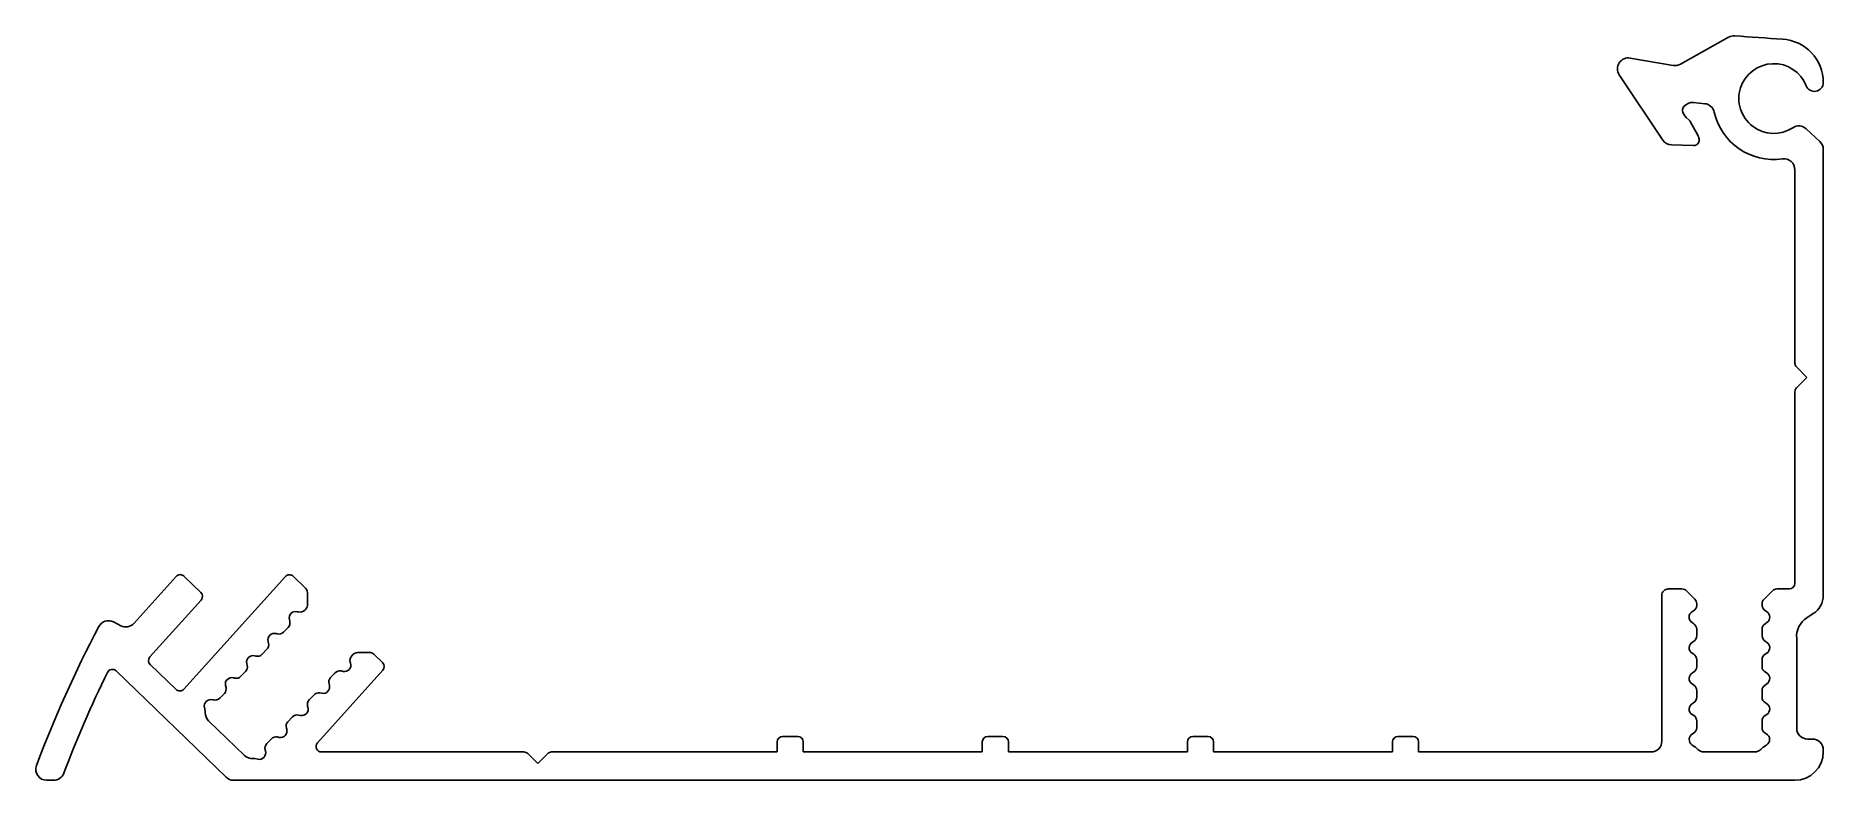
# Model space of a CAD drawing. Extents: x 3 to 85, y 2.7 to 36.8.
import ezdxf

# ---------------------------------------------------------------- set-up
doc = ezdxf.new("R2010")
doc.units = 0
doc.layers.get('0').update_dxf_attribs({"linetype": 'CONTINUOUS'})

msp = doc.modelspace()

# ---------------------------------------------------------------- linework, layer by layer
for p, q in [((78.401, 35.528), (80.611, 36.767)), ((76.095, 35.809), (78.072, 35.471)), ((77.59, 32.045), (75.595, 35.039)), ((79.513, 33.714), (78.992, 33.767)), ((78.656, 33.085), (78.8, 32.953)), ((78.849, 32.89), (79.196, 32.265)), ((84.172, 32.56), (84.791, 31.982)), ((79.001, 31.793), (77.991, 31.823)), ((84.95, 31.617), (84.95, 11.159)), ((83.65, 21.813), (83.65, 30.684)), ((84.202, 21.158), (83.723, 21.636)), ((83.65, 11.705), (83.65, 20.502)), ((83.723, 20.679), (84.202, 21.158)), ((7.461, 9.882), (9.393, 12.027)), ((9.747, 6.855), (14.402, 12.025)), ((9.752, 12.039), (10.526, 11.292)), ((14.761, 12.037), (15.324, 11.494)), ((10.538, 10.945), (8.188, 8.335)), ((15.415, 11.286), (15.424, 10.745)), ((77.547, 4.473), (77.545, 11.159)), ((77.841, 11.455), (78.465, 11.455)), ((78.675, 11.369), (79.057, 10.986)), ((79.144, 10.777), (79.144, 10.7)), ((82.146, 10.7), (82.146, 10.777)), ((82.233, 10.986), (82.616, 11.369)), ((82.825, 11.455), (83.4, 11.455)), ((6.524, 9.94), (6.851, 9.768)), ((14.585, 10.056), (14.606, 9.964)), ((15.001, 10.396), (14.948, 10.41)), ((15.343, 10.532), (15.289, 10.477)), ((78.93, 9.908), (79.009, 9.857)), ((78.993, 10.442), (78.945, 10.414)), ((82.281, 9.857), (82.36, 9.908)), ((82.345, 10.414), (82.297, 10.442)), ((84.493, 10.319), (84.202, 10.131)), ((13.612, 9.049), (13.634, 8.957)), ((14.029, 9.389), (13.975, 9.403)), ((14.531, 9.691), (14.316, 9.469)), ((78.994, 9.042), (78.946, 9.014)), ((79.145, 9.608), (79.145, 9.3)), ((82.146, 9.3), (82.146, 9.608)), ((82.345, 9.014), (82.296, 9.042)), ((83.734, 9.18), (83.734, 5.067)), ((13.048, 8.373), (12.994, 8.387)), ((13.558, 8.684), (13.336, 8.454)), ((17.45, 8.39), (17.503, 8.445)), ((17.711, 8.535), (18.252, 8.544)), ((18.463, 8.461), (18.864, 8.073)), ((78.93, 8.508), (79.01, 8.457)), ((79.145, 8.208), (79.145, 7.888)), ((82.145, 7.888), (82.145, 8.208)), ((82.281, 8.457), (82.36, 8.508)), ((11.684, 2.817), (6.635, 7.693)), ((8.201, 7.988), (9.387, 6.842)), ((12.076, 7.366), (12.022, 7.38)), ((12.578, 7.669), (12.363, 7.447)), ((12.632, 8.033), (12.653, 7.942)), ((18.877, 7.726), (15.875, 4.39)), ((16.476, 7.384), (16.69, 7.605)), ((16.961, 7.69), (17.053, 7.672)), ((17.394, 8.046), (17.378, 8.1)), ((78.995, 7.63), (78.946, 7.603)), ((82.344, 7.603), (82.296, 7.63)), ((11.605, 6.662), (11.391, 6.44)), ((11.659, 7.026), (11.68, 6.935)), ((15.494, 6.369), (15.717, 6.599)), ((15.987, 6.684), (16.079, 6.666)), ((16.421, 7.04), (16.405, 7.094)), ((78.931, 7.096), (79.01, 7.045)), ((79.146, 6.796), (79.146, 6.488)), ((82.145, 6.488), (82.145, 6.796)), ((82.28, 7.045), (82.359, 7.096)), ((10.688, 6.013), (10.723, 5.865)), ((11.103, 6.359), (11.056, 6.371)), ((15.439, 6.026), (15.423, 6.079)), ((78.995, 6.23), (78.947, 6.203)), ((82.344, 6.203), (82.295, 6.23)), ((10.88, 5.4), (12.525, 3.811)), ((14.465, 5.02), (14.449, 5.073)), ((14.52, 5.363), (14.735, 5.585)), ((15.005, 5.669), (15.098, 5.651)), ((78.932, 5.696), (79.011, 5.645)), ((79.146, 5.396), (79.146, 5.088)), ((82.144, 5.088), (82.144, 5.396)), ((82.28, 5.645), (82.359, 5.696)), ((13.547, 4.357), (13.761, 4.579)), ((14.031, 4.663), (14.124, 4.645)), ((36.963, 3.973), (36.963, 4.436)), ((37.213, 4.686), (37.913, 4.686)), ((38.163, 4.436), (38.163, 3.973)), ((46.372, 3.973), (46.372, 4.436)), ((46.622, 4.686), (47.322, 4.686)), ((47.572, 4.436), (47.572, 3.973)), ((55.781, 3.973), (55.781, 4.436)), ((56.031, 4.686), (56.731, 4.686)), ((56.981, 4.436), (56.981, 3.973)), ((65.19, 3.973), (65.19, 4.436)), ((65.44, 4.686), (66.14, 4.686)), ((66.39, 4.436), (66.39, 3.973)), ((78.938, 4.292), (79.064, 4.211)), ((78.996, 4.83), (78.953, 4.806)), ((82.226, 4.211), (82.353, 4.292)), ((82.337, 4.806), (82.295, 4.83)), ((84.234, 4.567), (84.45, 4.567)), ((12.995, 3.67), (13.144, 3.641)), ((13.49, 4.02), (13.476, 4.067)), ((16.061, 3.973), (25.343, 3.973)), ((25.52, 3.9), (25.98, 3.439)), ((25.98, 3.439), (26.441, 3.9)), ((26.617, 3.973), (36.963, 3.973)), ((38.163, 3.973), (46.372, 3.973)), ((47.572, 3.973), (55.781, 3.973)), ((56.981, 3.973), (65.19, 3.973)), ((66.39, 3.973), (77.047, 3.973)), ((79.511, 3.973), (81.779, 3.973)), ((84.95, 4.067), (84.95, 3.977)), ((3.772, 2.677), (3.452, 2.677)), ((83.65, 2.677), (12.031, 2.677))]:
    msp.add_line(p, q)
for centre, radius, start, end in [((80.856, 36.331), 0.5, 85.54472, 119.28556), ((91.64, 174.739), 138.327, 265.54472, 266.44974), ((82.95, 34.681), 2, 0, 86.44974), ((76.011, 35.316), 0.5, 80.29871, 213.68455), ((78.156, 35.964), 0.5, 260.29871, 299.28556), ((82.68, 33.951), 1.6, 21.374, 303.22584), ((84.546, 34.681), 0.404, 201.374, 0), ((78.942, 33.269), 0.5, 84.24657, 141.49799), ((79.463, 33.217), 0.5, 12.84611, 84.24657), ((78.746, 33.425), 0.25, 141.49799, 186.46964), ((78.995, 33.453), 0.5, 186.46964, 227.44488), ((78.631, 32.769), 0.25, 29, 47.44488), ((82.68, 33.951), 2.8, 192.84611, 278.18263), ((78.006, 32.322), 0.5, 213.68455, 268.33739), ((79.008, 32.043), 0.25, 268.33739, 4.83965), ((78.759, 32.022), 0.5, 4.83965, 29), ((83.831, 32.194), 0.5, 46.99999, 123.22584), ((84.45, 31.617), 0.5, 0, 46.99999), ((83.15, 30.684), 0.5, 0, 98.18263), ((83.9, 21.813), 0.25, 180, 224.99987), ((83.9, 20.502), 0.25, 134.99987, 180), ((9.579, 11.859), 0.25, 46, 138), ((14.588, 11.857), 0.25, 46, 138), ((15.119, 11.281), 0.296, 1.02255, 46), ((83.4, 11.705), 0.25, 270, 0), ((10.352, 11.112), 0.25, 318, 46), ((15.128, 10.736), 0.296, 316.37982, 1.6716), ((77.841, 11.159), 0.296, 90, 180.02268), ((78.465, 11.159), 0.296, 45.02255, 90), ((78.848, 10.7), 0.296, 299.41201, 0.02268), ((78.848, 10.777), 0.296, 0.02268, 45.02255), ((82.442, 10.777), 0.296, 134.97745, 179.97732), ((82.442, 10.7), 0.296, 179.97732, 240.58799), ((82.825, 11.159), 0.296, 90, 134.97745), ((83.95, 11.159), 1, 302.87691, 0), ((6.291, 9.498), 0.5, 62.20128, 152.2207), ((7.084, 10.21), 0.5, 242.20128, 318.92245), ((14.318, 9.897), 0.296, 316.00262, 13.15271), ((14.873, 10.123), 0.296, 75.39195, 193.15271), ((15.076, 10.682), 0.296, 255.39195, 316.00262), ((79.09, 10.157), 0.296, 119.41201, 237.17277), ((78.849, 9.608), 0.296, 0.02268, 57.17277), ((82.442, 9.608), 0.296, 122.82723, 179.97732), ((82.2, 10.157), 0.296, 302.82723, 60.58799), ((84.729, 9.281), 1, 121.80843, 185.76786), ((55.235, -16.285), 55.82, 152.2207, 159.40257), ((13.9, 9.116), 0.296, 75.39195, 193.15271), ((14.104, 9.675), 0.296, 255.39195, 316.00262), ((78.849, 9.3), 0.296, 299.41201, 0.02268), ((82.442, 9.3), 0.296, 179.97732, 240.58799), ((8.374, 8.168), 0.25, 138, 226), ((12.92, 8.101), 0.296, 75.39195, 193.15271), ((13.123, 8.659), 0.296, 255.39195, 316.00262), ((13.345, 8.89), 0.296, 316.00262, 13.15271), ((17.662, 8.184), 0.296, 135.93457, 196.54524), ((17.716, 8.239), 0.296, 90.9347, 135.93457), ((18.257, 8.248), 0.296, 45.95725, 90.9347), ((79.091, 8.757), 0.296, 119.41201, 237.17277), ((78.849, 8.208), 0.296, 0.02268, 57.17277), ((82.441, 8.208), 0.296, 122.82723, 179.97732), ((82.199, 8.757), 0.296, 302.82723, 60.58799), ((55.235, -16.285), 54.52, 153.99167, 159.28511), ((6.461, 7.513), 0.25, 46, 153.99167), ((11.947, 7.094), 0.296, 75.39195, 193.15271), ((12.15, 7.652), 0.296, 255.39195, 316.00262), ((12.365, 7.874), 0.296, 316.00262, 13.15271), ((16.689, 7.178), 0.296, 135.93457, 196.54524), ((16.903, 7.4), 0.296, 78.78448, 135.93457), ((17.111, 7.962), 0.296, 258.78448, 16.54524), ((18.691, 7.893), 0.25, 318.02268, 46), ((79.091, 7.345), 0.296, 119.41201, 237.17277), ((78.849, 7.888), 0.296, 299.41201, 0.02268), ((82.441, 7.888), 0.296, 179.97732, 240.58799), ((82.199, 7.345), 0.296, 302.82723, 60.58799), ((9.561, 7.022), 0.25, 226, 318), ((11.392, 6.867), 0.296, 316.00262, 13.15271), ((15.929, 6.394), 0.296, 78.78448, 135.93457), ((16.137, 6.956), 0.296, 258.78448, 16.54524), ((78.85, 6.796), 0.296, 0.02268, 57.17277), ((82.441, 6.796), 0.296, 122.82723, 179.97732), ((10.98, 6.081), 0.3, 75.39195, 193.15271), ((10.479, 5.808), 0.25, 356.31047, 13.15271), ((11.228, 5.76), 0.5, 176.31047, 226), ((11.178, 6.645), 0.296, 255.39195, 316.00262), ((15.155, 5.941), 0.296, 258.78448, 16.54524), ((15.707, 6.163), 0.296, 135.93457, 196.54524), ((79.092, 5.945), 0.296, 119.41201, 237.17277), ((78.85, 6.488), 0.296, 299.41201, 0.02268), ((82.441, 6.488), 0.296, 179.97732, 240.58799), ((82.198, 5.945), 0.296, 302.82723, 60.58799), ((14.181, 4.935), 0.296, 258.78448, 16.54524), ((14.733, 5.157), 0.296, 135.93457, 196.54524), ((14.948, 5.379), 0.296, 78.78448, 135.93457), ((78.85, 5.088), 0.296, 299.41201, 0.02268), ((78.85, 5.396), 0.296, 0.02268, 57.17277), ((82.44, 5.396), 0.296, 122.82723, 179.97732), ((82.44, 5.088), 0.296, 179.97732, 240.58799), ((84.234, 5.067), 0.5, 180, 270), ((13.759, 4.151), 0.296, 135.93457, 196.54524), ((13.974, 4.373), 0.296, 78.78448, 135.93457), ((16.061, 4.223), 0.25, 138.02268, 270.02268), ((37.213, 4.436), 0.25, 90, 180), ((37.913, 4.436), 0.25, 360, 90), ((46.622, 4.436), 0.25, 90, 180), ((47.322, 4.436), 0.25, 360, 90), ((56.031, 4.436), 0.25, 90, 180), ((56.731, 4.436), 0.25, 360, 90), ((65.44, 4.436), 0.25, 90, 180), ((66.14, 4.436), 0.25, 360, 90), ((77.047, 4.473), 0.5, 270, 0.02268), ((79.1, 4.545), 0.3, 119.41201, 237.17277), ((78.928, 4.001), 0.25, 38.97973, 57.17277), ((79.511, 4.473), 0.5, 218.97973, 270), ((81.779, 4.473), 0.5, 270, 320.99316), ((82.362, 4.001), 0.25, 122.82723, 140.99316), ((82.19, 4.545), 0.3, 302.82723, 60.58799), ((84.45, 4.067), 0.5, 360, 90), ((3.452, 3.177), 0.5, 159.40257, 270), ((12.873, 4.171), 0.5, 226, 275.62671), ((12.946, 3.425), 0.25, 78.78448, 95.62671), ((13.202, 3.935), 0.3, 258.78448, 16.54524), ((25.343, 3.723), 0.25, 44.99987, 90), ((26.617, 3.723), 0.25, 90, 134.99987), ((83.65, 3.977), 1.3, 270, 0), ((3.772, 3.177), 0.5, 270, 339.28511), ((12.031, 3.177), 0.5, 226, 270)]:
    msp.add_arc(centre, radius, start, end)

doc.saveas('drawing.dxf')
